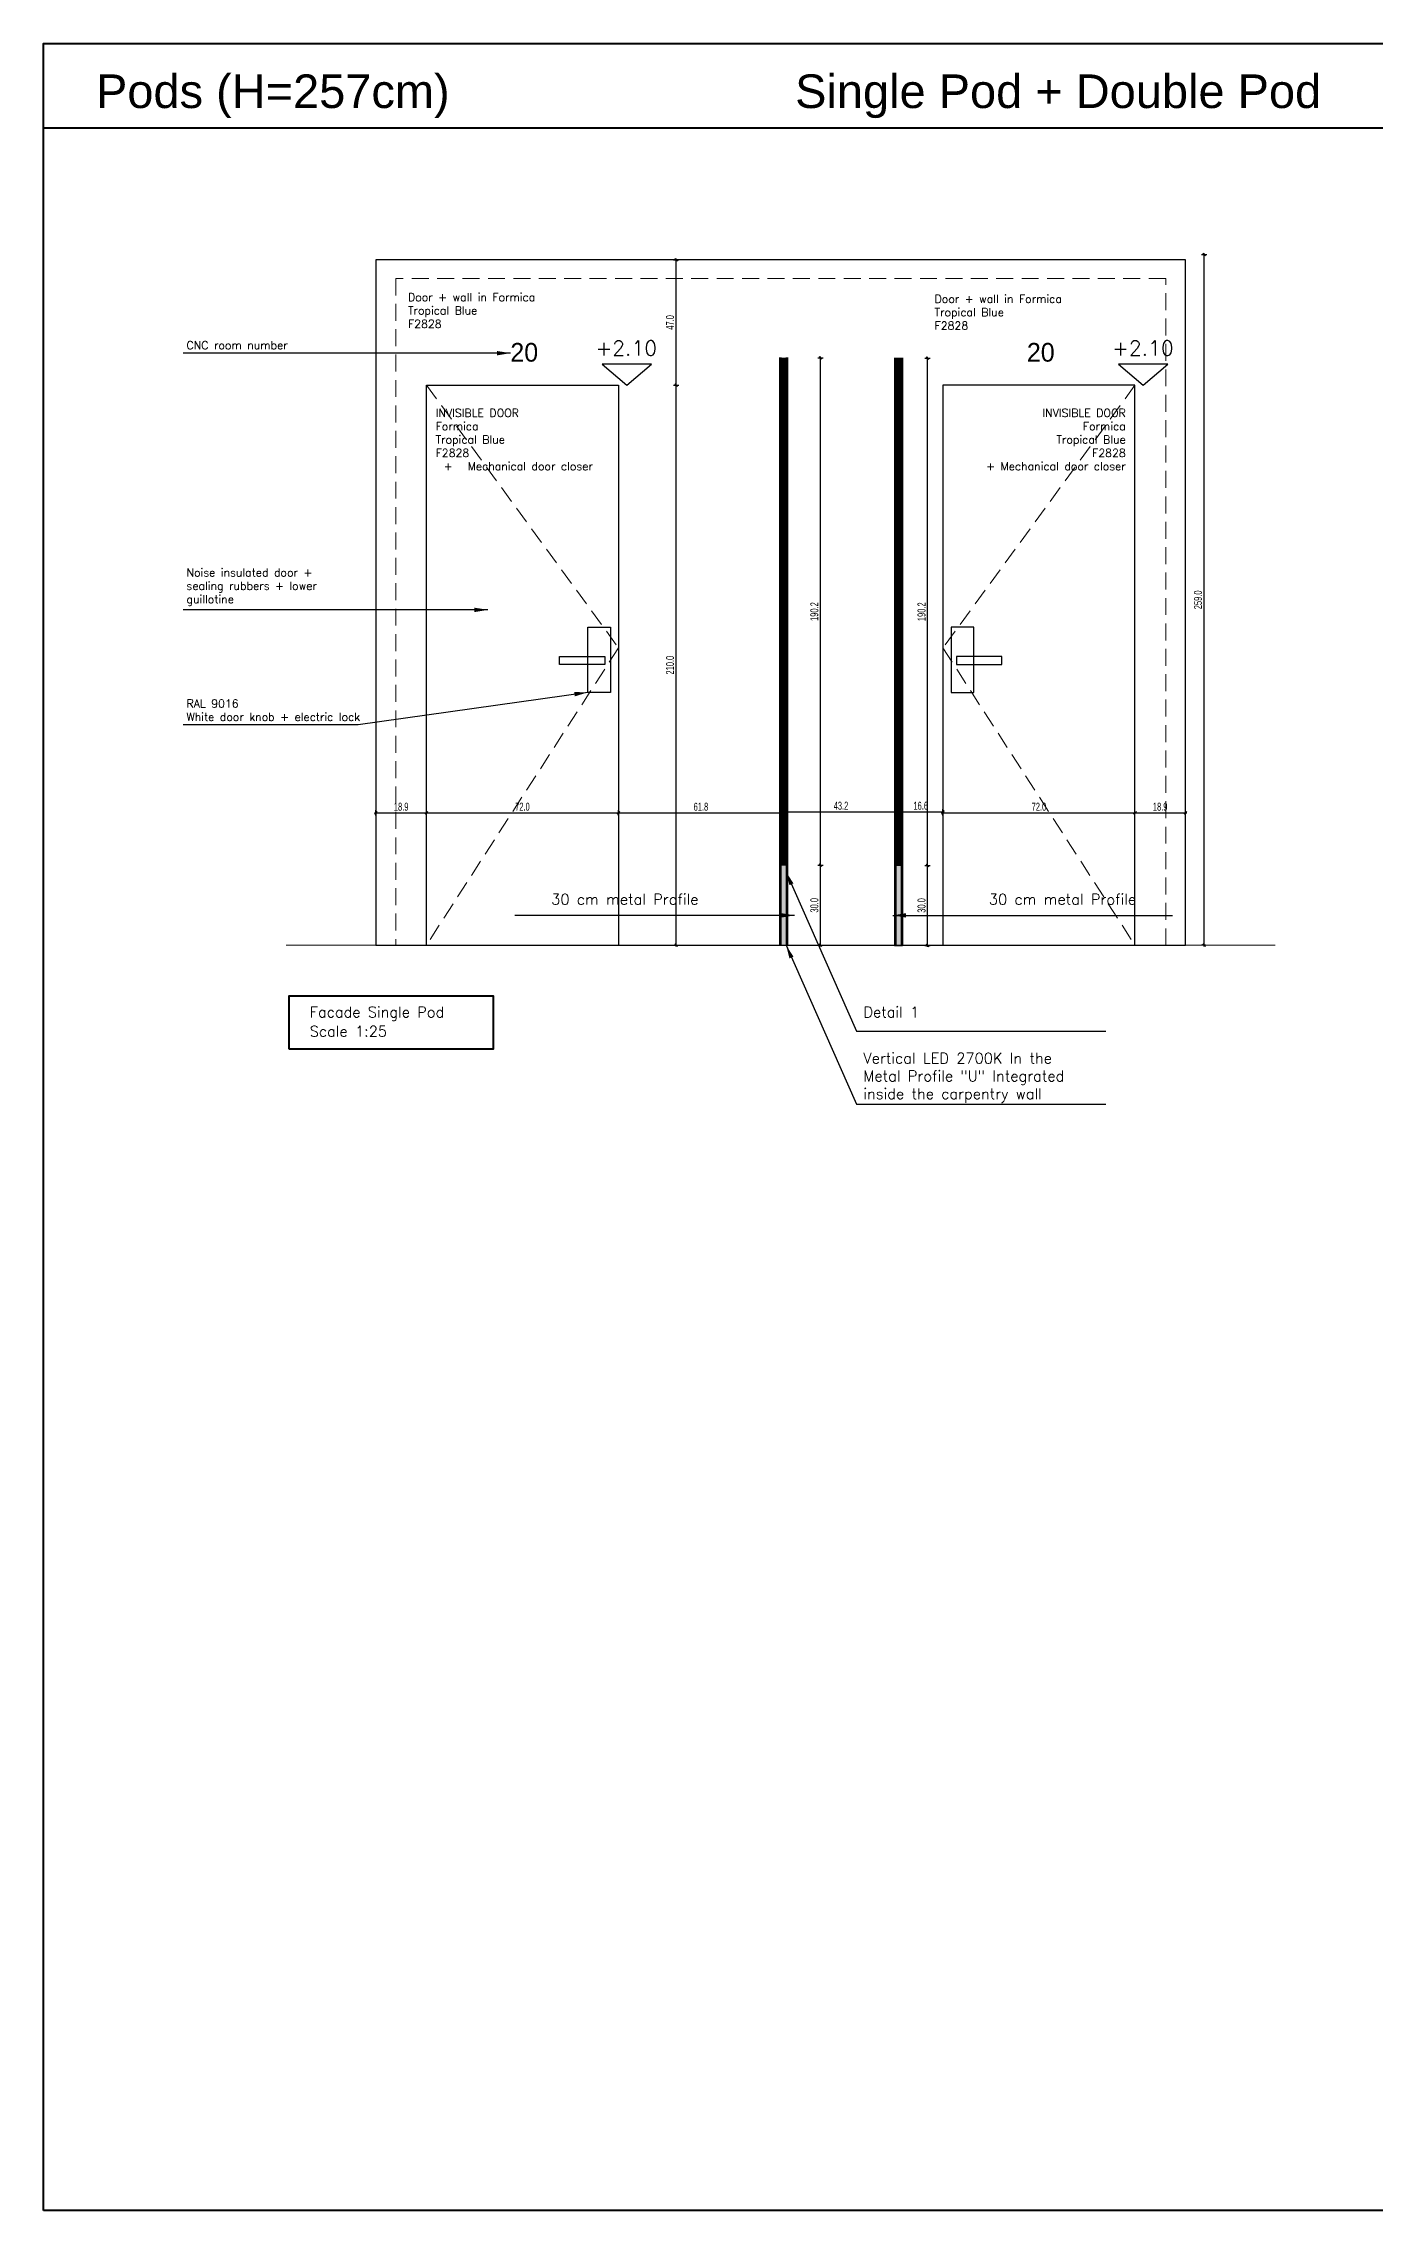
# Model space of a CAD drawing. Header units: inches. Extents: x 4017 to 5703, y -944 to 2840.
# Drawn here: x 4017 to 4516, y -944 to -132 of the extents above; entities that cross this region are included whole.
import ezdxf

# ---------------------------------------------------------------- set-up
doc = ezdxf.new("R2010")
doc.units = ezdxf.units.IN
doc.header["$MEASUREMENT"] = 0
doc.linetypes.add('DASHED', pattern=[19.05, 12.7, -6.35])
doc.linetypes.add('LÍNEAS_OCULTAS', pattern=[9.525, 6.35, -3.175])
doc.layers.get('0').update_dxf_attribs({"color": 5})
doc.layers.get('DEFPOINTS').update_dxf_attribs({"color": 254})
doc.layers.add('1 - bed panels', color=170, linetype='Continuous', lineweight=9)
doc.layers.add('1 - plaster', color=1, linetype='Continuous', lineweight=9)
for name, color, linetype in [('A-dim-work', 8, 'Continuous'), ('A-VIEW-20', 1, 'Continuous'), ('INST - Hidden Light', 30, 'LÍNEAS_OCULTAS')]:
    doc.layers.add(name, color=color, linetype=linetype)
doc.styles.add('ENGLISH', font='romans.shx', dxfattribs={"height": 2})
doc.styles.add('hebtovna', font='hebtovna.shx', dxfattribs={"width": 0.7})
doc.styles.add('Recoleta bold', font='')
doc.styles.get("Standard").update_dxf_attribs({"font": 'arial.ttf'})
doc.styles.get('Recoleta bold').set_extended_font_data('Recoleta Alt Bold', bold=True)
doc.dimstyles.new('Copy of gl-D10', dxfattribs={"dimtxt": 2, "dimasz": 1, "dimexe": 1, "dimexo": 1, "dimgap": 1, "dimtad": 0, "dimdec": 1, "dimzin": 0, "dimdsep": 46, "dimtxsty": 'hebtovna', "dimblk": 'OBLIQUE', "dimblk1": 'OBLIQUE', "dimblk2": 'OBLIQUE', "dimcen": 0, "dimdle": 0.5, "dimclrd": 256, "dimclre": 256, "dimclrt": 256, "dimadec": 0, "dimazin": 0, "dimtfac": 0.05, "dimtdec": 1, "dimtix": 1, "dimtmove": 2, "dimatfit": 0, "dimfxl": 1, "dimfxlon": 1, "dimtvp": 0.75, "dimtolj": 1, "dimtzin": 0, "dimarcsym": 0})
doc.dimstyles.new('D-50', dxfattribs={"dimtxt": 11, "dimasz": 0.5, "dimexe": 0.2, "dimexo": 0, "dimgap": 0.8, "dimtad": 0, "dimdec": 0, "dimdsep": 46, "dimtxsty": 'Standard', "dimblk": 'ar11', "dimcen": 20, "dimdle": 0.1, "dimse1": 1, "dimse2": 1, "dimclrt": 2, "dimadec": 0, "dimazin": 0, "dimtfac": 1, "dimtdec": 0, "dimtix": 1, "dimtmove": 2, "dimatfit": 3, "dimfxl": 1, "dimtvp": 1, "dimtolj": 1, "dimlwd": -1, "dimlwe": -1, "dimarcsym": 0})

# ---------------------------------------------------------------- blocks, each defined once
blk = doc.blocks.new('_Oblique')
at = {"color": 0, "linetype": 'ByBlock', "lineweight": -2}
blk.add_line((-0.5, -0.5), (0.5, 0.5), dxfattribs=at)
blk = doc.blocks.new('*D576')
at = {"layer": 'A-dim-work', "color": 6, "lineweight": -2, "transparency": 16777216}
for p, q in [((4450.55, -211.1), (4452.55, -211.1)), ((4451.55, -470.6), (4451.55, -210.6)), ((4452.1, -470.1), (4450.55, -470.1))]:
    blk.add_line(p, q, dxfattribs=at)
at = {"layer": 'DEFPOINTS', "color": 0, "transparency": 16777216}
for p in [(4437.1, -211.1), (4451.55, -211.1), (4453.1, -470.1)]:
    blk.add_point(p, dxfattribs=at)
at = {"layer": 'A-dim-work', "color": 6, "lineweight": -2, "transparency": 16777216}
for p, rotation in [((4451.55, -211.1), 90), ((4451.55, -470.1), 270)]:
    blk.add_blockref('_Oblique', p, dxfattribs=dict(at, rotation=rotation))
at = {"layer": 'A-dim-work', "color": 6, "transparency": 16777216, "insert": (4449.3, -340.6), "char_height": 3, "attachment_point": 5, "rotation": 90, "style": 'hebtovna'}
blk.add_mtext('\\A1;259.0', dxfattribs=at)
blk = doc.blocks.new('ar11')
for p, q in [((0, 14.89), (0, -14.89)), ((-4.24, -4.24), (4.24, 4.24)), ((-12.41, 0), (12.41, 0))]:
    blk.add_line(p, q)
blk = doc.blocks.new('*D587')
at = {"layer": 'A-dim-work', "color": 6, "lineweight": -2, "transparency": 16777216}
for p, q in [((4140.68, -420.43), (4160.58, -420.43)), ((4141.18, -421.43), (4141.18, -419.43)), ((4160.08, -421.43), (4160.08, -419.43))]:
    blk.add_line(p, q, dxfattribs=at)
at = {"layer": 'DEFPOINTS', "color": 0, "transparency": 16777216}
for p in [(4160.08, -420.43), (4141.18, -449.08), (4160.08, -449.08)]:
    blk.add_point(p, dxfattribs=at)
at = {"layer": 'A-dim-work', "color": 6, "lineweight": -2, "transparency": 16777216, "rotation": 180}
blk.add_blockref('_Oblique', (4141.18, -420.43), dxfattribs=at)
at = {"layer": 'A-dim-work', "color": 6, "lineweight": -2, "transparency": 16777216}
blk.add_blockref('_Oblique', (4160.08, -420.43), dxfattribs=at)
at = {"layer": 'A-dim-work', "color": 6, "transparency": 16777216, "insert": (4150.63, -418.18), "char_height": 3, "attachment_point": 5, "style": 'hebtovna'}
blk.add_mtext('\\A1;18.9', dxfattribs=at)
blk = doc.blocks.new('*D588')
at = {"layer": 'A-dim-work', "color": 6, "lineweight": -2, "transparency": 16777216}
for p, q in [((4159.58, -420.43), (4232.58, -420.43)), ((4160.08, -421.43), (4160.08, -419.43)), ((4232.08, -421.43), (4232.08, -419.43))]:
    blk.add_line(p, q, dxfattribs=at)
at = {"layer": 'DEFPOINTS', "color": 0, "transparency": 16777216}
for p in [(4232.08, -420.43), (4160.08, -449.08), (4232.08, -470.1)]:
    blk.add_point(p, dxfattribs=at)
at = {"layer": 'A-dim-work', "color": 6, "lineweight": -2, "transparency": 16777216, "rotation": 180}
blk.add_blockref('_Oblique', (4160.08, -420.43), dxfattribs=at)
at = {"layer": 'A-dim-work', "color": 6, "lineweight": -2, "transparency": 16777216}
blk.add_blockref('_Oblique', (4232.08, -420.43), dxfattribs=at)
at = {"layer": 'A-dim-work', "color": 6, "transparency": 16777216, "insert": (4196.08, -418.18), "char_height": 3, "attachment_point": 5, "style": 'hebtovna'}
blk.add_mtext('\\A1;72.0', dxfattribs=at)
blk = doc.blocks.new('*D589')
at = {"layer": 'A-dim-work', "color": 6, "lineweight": -2, "transparency": 16777216}
for p, q in [((4231.58, -420.43), (4294.4, -420.43)), ((4232.08, -421.43), (4232.08, -419.43)), ((4293.9, -421.43), (4293.9, -419.43))]:
    blk.add_line(p, q, dxfattribs=at)
at = {"layer": 'DEFPOINTS', "color": 0, "transparency": 16777216}
for p in [(4293.9, -420.43), (4232.08, -470.1), (4293.9, -470.1)]:
    blk.add_point(p, dxfattribs=at)
at = {"layer": 'A-dim-work', "color": 6, "lineweight": -2, "transparency": 16777216, "rotation": 180}
blk.add_blockref('_Oblique', (4232.08, -420.43), dxfattribs=at)
at = {"layer": 'A-dim-work', "color": 6, "lineweight": -2, "transparency": 16777216}
blk.add_blockref('_Oblique', (4293.9, -420.43), dxfattribs=at)
at = {"layer": 'A-dim-work', "color": 6, "transparency": 16777216, "insert": (4262.99, -418.18), "char_height": 3, "attachment_point": 5, "style": 'hebtovna'}
blk.add_mtext('\\A1;61.8', dxfattribs=at)
blk = doc.blocks.new('*D590')
at = {"layer": 'A-dim-work', "color": 6, "lineweight": -2, "transparency": 16777216}
for p, q in [((4293.4, -420.05), (4337.56, -420.05)), ((4293.9, -421.05), (4293.9, -419.05)), ((4337.06, -421.05), (4337.06, -419.05))]:
    blk.add_line(p, q, dxfattribs=at)
at = {"layer": 'DEFPOINTS', "color": 0, "transparency": 16777216}
for p in [(4337.06, -420.05), (4337.06, -440.15), (4293.9, -470.1)]:
    blk.add_point(p, dxfattribs=at)
at = {"layer": 'A-dim-work', "color": 6, "lineweight": -2, "transparency": 16777216, "rotation": 180}
blk.add_blockref('_Oblique', (4293.9, -420.05), dxfattribs=at)
at = {"layer": 'A-dim-work', "color": 6, "lineweight": -2, "transparency": 16777216}
blk.add_blockref('_Oblique', (4337.06, -420.05), dxfattribs=at)
at = {"layer": 'A-dim-work', "color": 6, "transparency": 16777216, "insert": (4315.48, -417.8), "char_height": 3, "attachment_point": 5, "style": 'hebtovna'}
blk.add_mtext('\\A1;43.2', dxfattribs=at)
blk = doc.blocks.new('*D591')
at = {"layer": 'A-dim-work', "color": 6, "lineweight": -2, "transparency": 16777216}
for p, q in [((4336.56, -420.05), (4354.18, -420.05)), ((4337.06, -421.05), (4337.06, -419.05)), ((4353.68, -421.05), (4353.68, -419.05))]:
    blk.add_line(p, q, dxfattribs=at)
at = {"layer": 'DEFPOINTS', "color": 0, "transparency": 16777216}
for p in [(4353.68, -420.05), (4337.06, -440.15), (4353.68, -470.1)]:
    blk.add_point(p, dxfattribs=at)
at = {"layer": 'A-dim-work', "color": 6, "lineweight": -2, "transparency": 16777216, "rotation": 180}
blk.add_blockref('_Oblique', (4337.06, -420.05), dxfattribs=at)
at = {"layer": 'A-dim-work', "color": 6, "lineweight": -2, "transparency": 16777216}
blk.add_blockref('_Oblique', (4353.68, -420.05), dxfattribs=at)
at = {"layer": 'A-dim-work', "color": 6, "transparency": 16777216, "insert": (4345.37, -417.8), "char_height": 3, "attachment_point": 5, "style": 'hebtovna'}
blk.add_mtext('\\A1;16.6', dxfattribs=at)
blk = doc.blocks.new('*D592')
at = {"layer": 'A-dim-work', "color": 6, "lineweight": -2, "transparency": 16777216}
for p, q in [((4353.18, -420.43), (4426.18, -420.43)), ((4353.68, -421.43), (4353.68, -419.43)), ((4425.68, -421.43), (4425.68, -419.43))]:
    blk.add_line(p, q, dxfattribs=at)
at = {"layer": 'DEFPOINTS', "color": 0, "transparency": 16777216}
for p in [(4425.68, -420.43), (4353.68, -470.1), (4425.68, -470.1)]:
    blk.add_point(p, dxfattribs=at)
at = {"layer": 'A-dim-work', "color": 6, "lineweight": -2, "transparency": 16777216, "rotation": 180}
blk.add_blockref('_Oblique', (4353.68, -420.43), dxfattribs=at)
at = {"layer": 'A-dim-work', "color": 6, "lineweight": -2, "transparency": 16777216}
blk.add_blockref('_Oblique', (4425.68, -420.43), dxfattribs=at)
at = {"layer": 'A-dim-work', "color": 6, "transparency": 16777216, "insert": (4389.68, -418.18), "char_height": 3, "attachment_point": 5, "style": 'hebtovna'}
blk.add_mtext('\\A1;72.0', dxfattribs=at)
blk = doc.blocks.new('*D593')
at = {"layer": 'A-dim-work', "color": 6, "lineweight": -2, "transparency": 16777216}
for p, q in [((4425.18, -420.43), (4445.08, -420.43)), ((4425.68, -421.43), (4425.68, -419.43)), ((4444.58, -421.43), (4444.58, -419.43))]:
    blk.add_line(p, q, dxfattribs=at)
at = {"layer": 'DEFPOINTS', "color": 0, "transparency": 16777216}
for p in [(4444.58, -420.43), (4425.68, -470.1), (4444.58, -470.1)]:
    blk.add_point(p, dxfattribs=at)
at = {"layer": 'A-dim-work', "color": 6, "lineweight": -2, "transparency": 16777216, "rotation": 180}
blk.add_blockref('_Oblique', (4425.68, -420.43), dxfattribs=at)
at = {"layer": 'A-dim-work', "color": 6, "lineweight": -2, "transparency": 16777216}
blk.add_blockref('_Oblique', (4444.58, -420.43), dxfattribs=at)
at = {"layer": 'A-dim-work', "color": 6, "transparency": 16777216, "insert": (4435.13, -418.18), "char_height": 3, "attachment_point": 5, "style": 'hebtovna'}
blk.add_mtext('\\A1;18.9', dxfattribs=at)
blk = doc.blocks.new('*D599')
at = {"layer": 'A-dim-work', "color": 6, "lineweight": -2, "transparency": 16777216}
for p, q in [((4253.66, -470.58), (4253.66, -259.6)), ((4252.66, -260.1), (4254.66, -260.1)), ((4252.66, -470.08), (4254.66, -470.08))]:
    blk.add_line(p, q, dxfattribs=at)
at = {"layer": 'DEFPOINTS', "color": 0, "transparency": 16777216}
for p in [(4232.08, -260.1), (4253.66, -260.1), (4232.08, -470.08)]:
    blk.add_point(p, dxfattribs=at)
at = {"layer": 'A-dim-work', "color": 6, "lineweight": -2, "transparency": 16777216}
for p, rotation in [((4253.66, -260.1), 90), ((4253.66, -470.08), 270)]:
    blk.add_blockref('_Oblique', p, dxfattribs=dict(at, rotation=rotation))
at = {"layer": 'A-dim-work', "color": 6, "transparency": 16777216, "insert": (4251.41, -365.09), "char_height": 3, "attachment_point": 5, "rotation": 90, "style": 'hebtovna'}
blk.add_mtext('\\A1;210.0', dxfattribs=at)
blk = doc.blocks.new('*D600')
at = {"layer": 'A-dim-work', "color": 6, "lineweight": -2, "transparency": 16777216}
for p, q in [((4252.66, -213.1), (4254.66, -213.1)), ((4253.66, -260.6), (4253.66, -212.6)), ((4252.66, -260.1), (4254.66, -260.1))]:
    blk.add_line(p, q, dxfattribs=at)
at = {"layer": 'DEFPOINTS', "color": 0, "transparency": 16777216}
for p in [(4241.84, -213.1), (4253.66, -213.1), (4232.08, -260.1)]:
    blk.add_point(p, dxfattribs=at)
at = {"layer": 'A-dim-work', "color": 6, "lineweight": -2, "transparency": 16777216}
for p, rotation in [((4253.66, -213.1), 90), ((4253.66, -260.1), 270)]:
    blk.add_blockref('_Oblique', p, dxfattribs=dict(at, rotation=rotation))
at = {"layer": 'A-dim-work', "color": 6, "transparency": 16777216, "insert": (4251.41, -236.6), "char_height": 3, "attachment_point": 5, "rotation": 90, "style": 'hebtovna'}
blk.add_mtext('\\A1;47.0', dxfattribs=at)
blk = doc.blocks.new('*D608')
at = {"layer": 'A-dim-work', "color": 6, "lineweight": -2, "transparency": 16777216}
for p, q in [((4346.93, -440.15), (4348.93, -440.15)), ((4347.93, -470.68), (4347.93, -439.65)), ((4346.93, -470.18), (4348.93, -470.18))]:
    blk.add_line(p, q, dxfattribs=at)
at = {"layer": 'DEFPOINTS', "color": 0, "transparency": 16777216}
for p in [(4335.56, -440.15), (4347.93, -440.15), (4335.56, -470.18)]:
    blk.add_point(p, dxfattribs=at)
at = {"layer": 'A-dim-work', "color": 6, "lineweight": -2, "transparency": 16777216}
for p, rotation in [((4347.93, -440.15), 90), ((4347.93, -470.18), 270)]:
    blk.add_blockref('_Oblique', p, dxfattribs=dict(at, rotation=rotation))
at = {"layer": 'A-dim-work', "color": 6, "transparency": 16777216, "insert": (4345.68, -455.17), "char_height": 3, "attachment_point": 5, "rotation": 90, "style": 'hebtovna'}
blk.add_mtext('\\A1;30.0', dxfattribs=at)
blk = doc.blocks.new('*D607')
at = {"layer": 'A-dim-work', "color": 6, "lineweight": -2, "transparency": 16777216}
for p, q in [((4346.93, -249.95), (4348.93, -249.95)), ((4347.93, -440.65), (4347.93, -249.45)), ((4346.93, -440.15), (4348.93, -440.15))]:
    blk.add_line(p, q, dxfattribs=at)
at = {"layer": 'DEFPOINTS', "color": 0, "transparency": 16777216}
for p in [(4338.56, -249.95), (4347.93, -249.95), (4335.56, -440.15)]:
    blk.add_point(p, dxfattribs=at)
at = {"layer": 'A-dim-work', "color": 6, "lineweight": -2, "transparency": 16777216}
for p, rotation in [((4347.93, -249.95), 90), ((4347.93, -440.15), 270)]:
    blk.add_blockref('_Oblique', p, dxfattribs=dict(at, rotation=rotation))
at = {"layer": 'A-dim-work', "color": 6, "transparency": 16777216, "insert": (4345.68, -345.05), "char_height": 3, "attachment_point": 5, "rotation": 90, "style": 'hebtovna'}
blk.add_mtext('\\A1;190.2', dxfattribs=at)
blk = doc.blocks.new('*D610')
at = {"layer": 'A-dim-work', "color": 6, "lineweight": -2, "transparency": 16777216}
for p, q in [((4306.76, -440.1), (4308.76, -440.1)), ((4307.76, -470.62), (4307.76, -439.6)), ((4306.76, -470.12), (4308.76, -470.12))]:
    blk.add_line(p, q, dxfattribs=at)
at = {"layer": 'DEFPOINTS', "color": 0, "transparency": 16777216}
for p in [(4295.4, -440.1), (4307.76, -440.1), (4295.4, -470.12)]:
    blk.add_point(p, dxfattribs=at)
at = {"layer": 'A-dim-work', "color": 6, "lineweight": -2, "transparency": 16777216}
for p, rotation in [((4307.76, -440.1), 90), ((4307.76, -470.12), 270)]:
    blk.add_blockref('_Oblique', p, dxfattribs=dict(at, rotation=rotation))
at = {"layer": 'A-dim-work', "color": 6, "transparency": 16777216, "insert": (4305.51, -455.11), "char_height": 3, "attachment_point": 5, "rotation": 90, "style": 'hebtovna'}
blk.add_mtext('\\A1;30.0', dxfattribs=at)
blk = doc.blocks.new('*D609')
at = {"layer": 'A-dim-work', "color": 6, "lineweight": -2, "transparency": 16777216}
for p, q in [((4306.76, -249.9), (4308.76, -249.9)), ((4307.76, -440.6), (4307.76, -249.4)), ((4306.76, -440.1), (4308.76, -440.1))]:
    blk.add_line(p, q, dxfattribs=at)
at = {"layer": 'DEFPOINTS', "color": 0, "transparency": 16777216}
for p in [(4298.4, -249.9), (4307.76, -249.9), (4295.4, -440.1)]:
    blk.add_point(p, dxfattribs=at)
at = {"layer": 'A-dim-work', "color": 6, "lineweight": -2, "transparency": 16777216}
for p, rotation in [((4307.76, -249.9), 90), ((4307.76, -440.1), 270)]:
    blk.add_blockref('_Oblique', p, dxfattribs=dict(at, rotation=rotation))
at = {"layer": 'A-dim-work', "color": 6, "transparency": 16777216, "insert": (4305.51, -345), "char_height": 3, "attachment_point": 5, "rotation": 90, "style": 'hebtovna'}
blk.add_mtext('\\A1;190.2', dxfattribs=at)

msp = doc.modelspace()

# ---------------------------------------------------------------- hatches: boundary and pattern name
at = {"layer": 'A-VIEW-20', "ltscale": 0.0005}
h = msp.add_hatch(color=256, dxfattribs=at)
h.dxf.hatch_style = 1
h.paths.add_polyline_path([(4292.4, -470.1), (4295.4, -470.1), (4295.4, -440.1), (4292.4, -440.1)])
h = msp.add_hatch(color=256, dxfattribs=at)
h.dxf.hatch_style = 1
h.paths.add_polyline_path([(4335.56, -470.15), (4338.56, -470.15), (4338.56, -440.15), (4335.56, -440.15)])

# ---------------------------------------------------------------- linework, layer by layer
msp.add_lwpolyline([(4444.58, -213.1), (4141.18, -213.1), (4141.18, -470.1), (4444.58, -470.1)], close=True)
at = {"layer": '1 - bed panels', "color": 9, "linetype": 'DASHED', "ltscale": 0.5, "true_color": 0xc2c2c2}
for p, q in [((4160.08, -260.1), (4232.08, -358.6)), ((4425.68, -260.1), (4353.68, -358.6)), ((4232.08, -358.6), (4160.08, -470.1)), ((4353.68, -358.6), (4425.68, -470.1))]:
    msp.add_line(p, q, dxfattribs=at)
msp.add_lwpolyline([(4148.58, -470.1), (4437.18, -470.1), (4437.18, -220.1), (4148.58, -220.1)], close=True, dxfattribs=at)
at = {"layer": '1 - plaster'}
msp.add_lwpolyline([(4478.21, -470.1), (4107.55, -470.1)], dxfattribs=at)
at = {"layer": 'A-dim-work', "color": 6, "lineweight": 40, "ltscale": 20}
msp.add_line((4016.52, -163.64), (5702.9, -163.64), dxfattribs=at)
for points in [[(4016.52, -944.48), (4016.52, -131.98), (5702.9, -131.98), (5702.9, -944.48)], [(4108.5, -508.97), (4185.26, -508.97), (4185.26, -489.16), (4108.5, -489.16)]]:
    msp.add_lwpolyline(points, close=True, dxfattribs=at)
at = {"layer": 'A-dim-work', "color": 6}
for points in [[(4235.19, -252.22), (4225.93, -252.22), (4235.19, -260.1), (4244.44, -252.22)], [(4428.79, -252.22), (4419.53, -252.22), (4428.79, -260.1), (4438.04, -252.22)]]:
    msp.add_lwpolyline(points, close=True, dxfattribs=at)
at = {"layer": 'A-VIEW-20'}
for p, q in [((4160.08, -470.1), (4160.08, -260.1)), ((4160.08, -260.1), (4232.08, -260.1)), ((4232.08, -260.1), (4232.08, -470.1)), ((4425.68, -260.1), (4353.68, -260.1)), ((4353.68, -260.1), (4353.68, -470.1)), ((4425.68, -470.1), (4425.68, -260.1))]:
    msp.add_line(p, q, dxfattribs=at).dxf.unprotected_set("ltscale", 0)
for points in [[(4292.4, -249.8), (4292.4, -470.1)], [(4292.9, -249.8), (4292.9, -470.1)], [(4335.56, -249.85), (4335.56, -470.15)], [(4336.06, -249.85), (4336.06, -470.15)]]:
    msp.add_lwpolyline(points, dxfattribs=at).dxf.unprotected_set("ltscale", 0)
at = {"layer": 'A-VIEW-20', "ltscale": 0.0005}
for points in [[(4294.9, -249.8), (4294.9, -470.1)], [(4295.4, -249.8), (4295.4, -470.1)], [(4338.06, -249.85), (4338.06, -470.15)], [(4338.56, -249.85), (4338.56, -470.15)]]:
    msp.add_lwpolyline(points, dxfattribs=at)
at = {"layer": 'A-VIEW-20'}
for points in [[(4229.03, -375.28), (4220.54, -375.28), (4220.54, -350.85), (4229.03, -350.85)], [(4356.72, -375.28), (4365.22, -375.28), (4365.22, -350.85), (4356.72, -350.85)], [(4226.96, -364.9), (4210.01, -364.9), (4210.01, -361.9), (4226.96, -361.9)], [(4358.8, -364.9), (4375.75, -364.9), (4375.75, -361.9), (4358.8, -361.9)]]:
    msp.add_lwpolyline(points, close=True, dxfattribs=at).dxf.unprotected_set("ltscale", 0)
at = {"layer": 'A-VIEW-20', "ltscale": 0.0005}
for points in [[(4292.4, -470.1), (4295.4, -470.1), (4295.4, -440.1), (4292.4, -440.1)], [(4335.56, -470.15), (4338.56, -470.15), (4338.56, -440.15), (4335.56, -440.15)]]:
    msp.add_lwpolyline(points, close=True, dxfattribs=at)
at = {"layer": 'INST - Hidden Light', "const_width": 3}
for points in [[(4293.9, -249.8), (4293.9, -440.1)], [(4337.06, -249.85), (4337.06, -440.15)]]:
    msp.add_lwpolyline(points, dxfattribs=at)

# ---------------------------------------------------------------- texts
at = {"layer": 'A-dim-work', "color": 6, "lineweight": 40, "ltscale": 20, "char_height": 12.6, "width": 212.3301, "attachment_point": 1}
for s, insert in [('Pods (H=257cm)  ', (4036.26, -143.63)), ('Single Pod + Double Pod ', (4298.29, -143.63))]:
    msp.add_mtext(s, dxfattribs=dict(at, insert=insert))
at = {"layer": 'A-dim-work', "color": 6, "lineweight": 40, "ltscale": 20, "style": 'ENGLISH'}
for s, width, gutter_width, insert, char_height, attachment_point in [('Door + wall in Formica\\PTropical Blue \\PF2828', 84.2339, 1, (4153.2, -238.64), 3, 7), ('Door + wall in Formica\\PTropical Blue \\PF2828', 84.2339, 1, (4350.56, -239.3), 3, 7), ('CNC room number', 62.0804, 300.45, (4070.18, -246.64), 3, 7), ('INVISIBLE DOOR\\PFormica\\PTropical Blue \\PF2828\\P\\pxi-3,l4,t4;+^IMechanical door closer', 68.5275, 1, (4163.55, -292.03), 3, 7), ('INVISIBLE DOOR\\PFormica\\PTropical Blue \\PF2828\\P\\pxi-3,l4,t4;+^IMechanical door closer', 68.5275, 1, (4422.21, -292.03), 3, 9), ('Noise insulated door + sealing rubbers + lower guillotine', 62.0804, 300.45, (4070.18, -342.86), 3, 7), ('\\pxql;RAL 9016\\PWhite door knob + electric lock', 62.0804, 300.45, (4070.18, -385.99), 3, 7), ('Facade Single Pod', 90.6117, 1, (4116.36, -493.15), 4, 1), ('Scale 1:25', 90.6117, 1, (4116.36, -500.36), 4, 1)]:
    msp.add_mtext_dynamic_manual_height_columns(s, width=width, gutter_width=gutter_width, heights=[0], dxfattribs=dict(at, insert=insert, char_height=char_height, attachment_point=attachment_point))
at = {"layer": 'A-dim-work', "color": 6, "char_height": 5.6, "attachment_point": 7, "style": 'ENGLISH'}
for insert in [(4223.52, -249.03), (4417.12, -249.03)]:
    msp.add_mtext_dynamic_manual_height_columns('+2.10', width=126.8564, gutter_width=1.4, heights=[7.06], dxfattribs=dict(at, insert=insert))
at = {"layer": 'A-dim-work', "color": 6, "lineweight": 40, "ltscale": 20, "char_height": 4, "width": 90.6117, "style": 'ENGLISH'}
for s, insert, attachment_point in [('\\pxt9;30 cm metal Profile', (4262.07, -450.87), 3), ('\\pxt9;30 cm metal Profile', (4370.91, -450.87), 1), ('Detail 1 ', (4323.9, -493.15), 1), ('Vertical LED 2700K In the Metal Profile "U" Integrated inside the carpentry wall', (4323.9, -510.44), 1)]:
    msp.add_mtext(s, dxfattribs=dict(at, insert=insert, attachment_point=attachment_point))
at = {"layer": 'A-VIEW-20', "char_height": 7, "attachment_point": 1, "line_spacing_factor": 0.771429, "style": 'Recoleta bold'}
for insert in [(4191.56, -244.3, 0), (4385.16, -244.3, 0)]:
    msp.add_mtext_dynamic_manual_height_columns('{\\fRecoleta|b0|i0|c0|p0;20}', width=24.3315, gutter_width=202.5, heights=[0], dxfattribs=dict(at, insert=insert))

# ---------------------------------------------------------------- dimensions: what is measured, and where the dimension line sits
at = {"layer": 'A-dim-work'}
for base, p1, p2, picture, middle in [((4451.55, -211.1), (4453.1, -470.1), (4437.1, -211.1), '*D576', (4449.3, -340.6)), ((4253.66, -213.1), (4232.08, -260.1), (4241.84, -213.1), '*D600', (4251.41, -236.6)), ((4307.76, -249.9), (4295.4, -440.1), (4298.4, -249.9), '*D609', (4305.51, -345)), ((4347.93, -249.95), (4335.56, -440.15), (4338.56, -249.95), '*D607', (4345.68, -345.05)), ((4253.66, -260.1), (4232.08, -470.08), (4232.08, -260.1), '*D599', (4251.41, -365.09)), ((4307.76, -440.1), (4295.4, -470.12), (4295.4, -440.1), '*D610', (4305.51, -455.11)), ((4347.93, -440.15), (4335.56, -470.18), (4335.56, -440.15), '*D608', (4345.68, -455.17))]:
    dim = msp.add_linear_dim(base=base, p1=p1, p2=p2, angle=90, dimstyle='Copy of gl-D10', override={"dimtxt": 3, "dimclrd": 6, "dimclre": 6, "dimclrt": 6}, dxfattribs=at)
    dim.commit()
    dim.dimension.update_dxf_attribs({"geometry": picture, "text_midpoint": middle})
for base, p1, p2, picture, middle in [((4160.08, -420.43), (4141.18, -449.08), (4160.08, -449.08), '*D587', (4150.63, -418.18)), ((4232.08, -420.43), (4160.08, -449.08), (4232.08, -470.1), '*D588', (4196.08, -418.18)), ((4293.9, -420.43), (4232.08, -470.1), (4293.9, -470.1), '*D589', (4262.99, -418.18)), ((4337.06, -420.05), (4293.9, -470.1), (4337.06, -440.15), '*D590', (4315.48, -417.8)), ((4353.68, -420.05), (4337.06, -440.15), (4353.68, -470.1), '*D591', (4345.37, -417.8)), ((4425.68, -420.43), (4353.68, -470.1), (4425.68, -470.1), '*D592', (4389.68, -418.18)), ((4444.58, -420.43), (4425.68, -470.1), (4444.58, -470.1), '*D593', (4435.13, -418.18))]:
    dim = msp.add_linear_dim(base=base, p1=p1, p2=p2, dimstyle='Copy of gl-D10', override={"dimtxt": 3, "dimclrd": 6, "dimclre": 6, "dimclrt": 6}, dxfattribs=at)
    dim.commit()
    dim.dimension.update_dxf_attribs({"geometry": picture, "text_midpoint": middle})

# ---------------------------------------------------------------- leaders
at = {"layer": 'A-dim-work', "color": 6, "lineweight": 40, "ltscale": 20}
for points in [[(4191.56, -248.13), (4106.25, -248.13), (4068.94, -248.13)], [(4183.11, -344.36), (4106.25, -344.36), (4068.94, -344.36)], [(4220.54, -375.28), (4134.52, -387.48), (4068.94, -387.48)], [(4294.9, -442.66), (4321.28, -502.24), (4414.75, -502.24)], [(4298.1, -458.89), (4268.92, -458.89), (4193.29, -458.89)], [(4334.87, -458.89), (4364.06, -458.89), (4439.68, -458.89)], [(4294.9, -470.1), (4321.28, -529.68), (4414.75, -529.68)]]:
    msp.add_leader(points, dimstyle='D-50', override={"dimasz": 5, "dimfxl": 1.25, "dimfxlon": 1}, dxfattribs=at)

doc.saveas('drawing.dxf')
